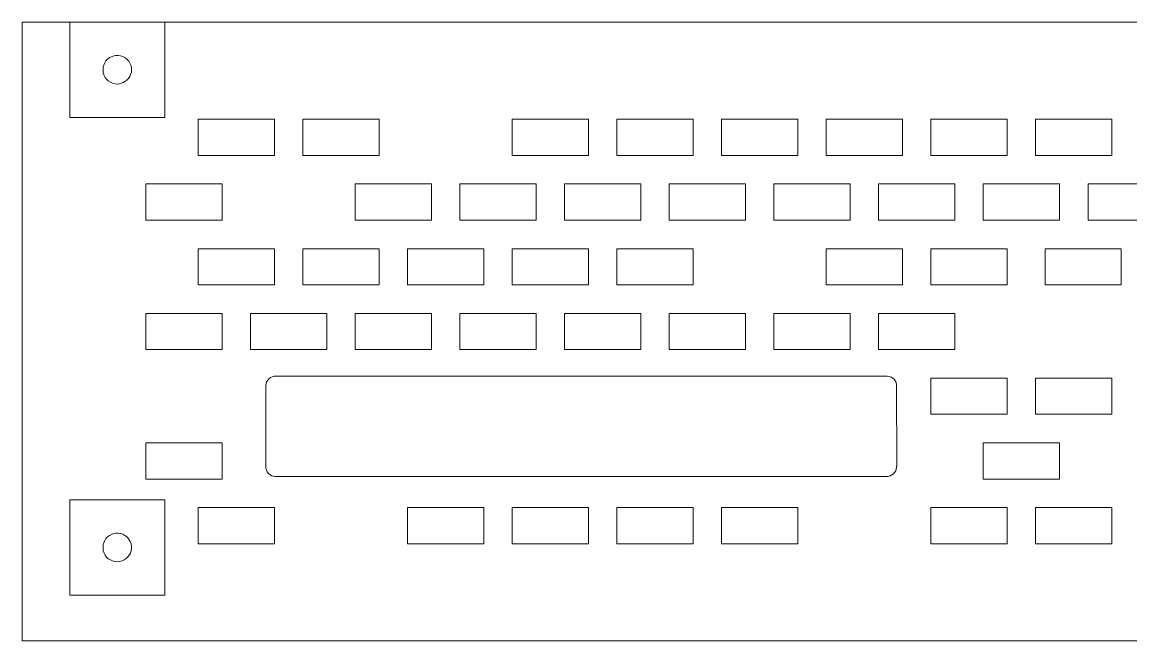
# Model space of a CAD drawing. Header units: millimetres. Extents: x -38 to 1265, y -860 to -429.
# Drawn here: x 49 to 165.5, y -494.5 to -429.5 of the extents above; entities that cross this region are included whole.
import ezdxf

# ---------------------------------------------------------------- set-up
doc = ezdxf.new("R2010")
doc.units = ezdxf.units.MM
doc.header["$MEASUREMENT"] = 0
doc.layers.add('layer 1', color=7, linetype='Continuous')

msp = doc.modelspace()

# ---------------------------------------------------------------- linework, layer by layer
at = {"layer": 'layer 1', "color": 250, "lineweight": 9}
for points, knots in [([(413.0125, -494.4875), (413.0125, -494.4875), (49.0125, -494.4875), (49.0125, -494.4875), (49.0125, -494.4875), (49.0125, -429.4875), (49.0125, -429.4875), (49.0125, -429.4875), (413.0125, -429.4875), (413.0125, -429.4875), (413.0125, -429.4875), (413.0125, -494.4875), (413.0125, -494.4875)], [0, 0, 0, 0, 0.25, 0.25, 0.25, 0.5, 0.5, 0.5, 0.75, 0.75, 0.75, 1, 1, 1, 1]), ([(59.9875, -433.3375), (59.9875, -433.3375), (59.8124, -433.2125), (59.8124, -433.2125), (59.8124, -433.2125), (59.5875, -433.0875), (59.5875, -433.0875), (59.5875, -433.0875), (59.3624, -433.0125), (59.3624, -433.0125), (59.3624, -433.0125), (59.1124, -432.9875), (59.1124, -432.9875), (59.1124, -432.9875), (58.8624, -432.9875), (58.8624, -432.9875), (58.8624, -432.9875), (58.6375, -433.0125), (58.6375, -433.0125), (58.6375, -433.0125), (58.3875, -433.1125), (58.3875, -433.1125), (58.3875, -433.1125), (58.1875, -433.2125), (58.1875, -433.2125), (58.1875, -433.2125), (57.9875, -433.3625), (57.9875, -433.3625), (57.9875, -433.3625), (57.8125, -433.5375), (57.8125, -433.5375), (57.8125, -433.5375), (57.6875, -433.7625), (57.6875, -433.7625), (57.6875, -433.7625), (57.5875, -433.9875), (57.5875, -433.9875), (57.5875, -433.9875), (57.5375, -434.1625), (57.5375, -434.1625), (57.5375, -434.1625), (57.5125, -434.3625), (57.5125, -434.3625), (57.5125, -434.3625), (57.5125, -434.6125), (57.5125, -434.6125), (57.5125, -434.6125), (57.5375, -434.8375), (57.5375, -434.8375), (57.5375, -434.8375), (57.6375, -435.0875), (57.6375, -435.0875), (57.6375, -435.0875), (57.7375, -435.2875), (57.7375, -435.2875), (57.7375, -435.2875), (57.8875, -435.4875), (57.8875, -435.4875), (57.8875, -435.4875), (58.0625, -435.6625), (58.0625, -435.6625), (58.0625, -435.6625), (58.2875, -435.7875), (58.2875, -435.7875), (58.2875, -435.7875), (58.4875, -435.8875), (58.4875, -435.8875), (58.4875, -435.8875), (58.7375, -435.9625), (58.7375, -435.9625), (58.7375, -435.9625), (58.9875, -435.9875), (58.9875, -435.9875), (58.9875, -435.9875), (59.2124, -435.9625), (59.2124, -435.9625), (59.2124, -435.9625), (59.4124, -435.9125), (59.4124, -435.9125), (59.4124, -435.9125), (59.6124, -435.8375), (59.6124, -435.8375), (59.6124, -435.8375), (59.8124, -435.7375), (59.8124, -435.7375), (59.8124, -435.7375), (60.0124, -435.5875), (60.0124, -435.5875), (60.0124, -435.5875), (60.1875, -435.4125), (60.1875, -435.4125), (60.1875, -435.4125), (60.3125, -435.1875), (60.3125, -435.1875), (60.3125, -435.1875), (60.4125, -434.9875), (60.4125, -434.9875), (60.4125, -434.9875), (60.4875, -434.7375), (60.4875, -434.7375), (60.4875, -434.7375), (60.4875, -434.4875), (60.4875, -434.4875), (60.4875, -434.4875), (60.4875, -434.2625), (60.4875, -434.2625), (60.4875, -434.2625), (60.4375, -434.0125), (60.4375, -434.0125), (60.4375, -434.0125), (60.3375, -433.7875), (60.3375, -433.7875), (60.3375, -433.7875), (60.2124, -433.5875), (60.2124, -433.5875), (60.2124, -433.5875), (60.1124, -433.4625), (60.1124, -433.4625), (60.1124, -433.4625), (60.0124, -433.3625), (60.0124, -433.3625), (60.0124, -433.3625), (59.9875, -433.3375), (59.9875, -433.3375)], [0, 0, 0, 0, 0.02439024, 0.02439024, 0.02439024, 0.04878049, 0.04878049, 0.04878049, 0.07317073, 0.07317073, 0.07317073, 0.09756098, 0.09756098, 0.09756098, 0.12195122, 0.12195122, 0.12195122, 0.14634146, 0.14634146, 0.14634146, 0.17073171, 0.17073171, 0.17073171, 0.19512195, 0.19512195, 0.19512195, 0.2195122, 0.2195122, 0.2195122, 0.24390244, 0.24390244, 0.24390244, 0.26829268, 0.26829268, 0.26829268, 0.29268293, 0.29268293, 0.29268293, 0.31707317, 0.31707317, 0.31707317, 0.34146341, 0.34146341, 0.34146341, 0.36585366, 0.36585366, 0.36585366, 0.3902439, 0.3902439, 0.3902439, 0.41463415, 0.41463415, 0.41463415, 0.43902439, 0.43902439, 0.43902439, 0.46341463, 0.46341463, 0.46341463, 0.48780488, 0.48780488, 0.48780488, 0.51219512, 0.51219512, 0.51219512, 0.53658537, 0.53658537, 0.53658537, 0.56097561, 0.56097561, 0.56097561, 0.58536585, 0.58536585, 0.58536585, 0.6097561, 0.6097561, 0.6097561, 0.63414634, 0.63414634, 0.63414634, 0.65853659, 0.65853659, 0.65853659, 0.68292683, 0.68292683, 0.68292683, 0.70731707, 0.70731707, 0.70731707, 0.73170732, 0.73170732, 0.73170732, 0.75609756, 0.75609756, 0.75609756, 0.7804878, 0.7804878, 0.7804878, 0.80487805, 0.80487805, 0.80487805, 0.82926829, 0.82926829, 0.82926829, 0.85365854, 0.85365854, 0.85365854, 0.87804878, 0.87804878, 0.87804878, 0.90243902, 0.90243902, 0.90243902, 0.92682927, 0.92682927, 0.92682927, 0.95121951, 0.95121951, 0.95121951, 0.97560976, 0.97560976, 0.97560976, 1, 1, 1, 1]), ([(67.5125, -439.6875), (67.5125, -439.6875), (67.5125, -439.6875), (67.5125, -439.6875), (67.5125, -439.6875), (75.5125, -439.6875), (75.5125, -439.6875), (75.5125, -439.6875), (75.5125, -443.4625), (75.5125, -443.4625), (75.5125, -443.4625), (75.4874, -443.4875), (75.4874, -443.4875), (75.4874, -443.4875), (67.5125, -443.4875), (67.5125, -443.4875), (67.5125, -443.4875), (67.5125, -443.4625), (67.5125, -443.4625), (67.5125, -443.4625), (67.5125, -439.6875), (67.5125, -439.6875)], [0, 0, 0, 0, 0.14285714, 0.14285714, 0.14285714, 0.28571429, 0.28571429, 0.28571429, 0.42857143, 0.42857143, 0.42857143, 0.57142857, 0.57142857, 0.57142857, 0.71428571, 0.71428571, 0.71428571, 0.85714286, 0.85714286, 0.85714286, 1, 1, 1, 1]), ([(78.5124, -439.6875), (78.5124, -439.6875), (86.5125, -439.6875), (86.5125, -439.6875), (86.5125, -439.6875), (86.5125, -443.4625), (86.5125, -443.4625), (86.5125, -443.4625), (86.4875, -443.4875), (86.4875, -443.4875), (86.4875, -443.4875), (78.5124, -443.4875), (78.5124, -443.4875), (78.5124, -443.4875), (78.5124, -443.4625), (78.5124, -443.4625), (78.5124, -443.4625), (78.5124, -439.6875), (78.5124, -439.6875), (78.5124, -439.6875), (78.5124, -439.6875), (78.5124, -439.6875)], [0, 0, 0, 0, 0.14285714, 0.14285714, 0.14285714, 0.28571429, 0.28571429, 0.28571429, 0.42857143, 0.42857143, 0.42857143, 0.57142857, 0.57142857, 0.57142857, 0.71428571, 0.71428571, 0.71428571, 0.85714286, 0.85714286, 0.85714286, 1, 1, 1, 1]), ([(100.5125, -439.6875), (100.5125, -439.6875), (100.5125, -439.6875), (100.5125, -439.6875), (100.5125, -439.6875), (108.5124, -439.6875), (108.5124, -439.6875), (108.5124, -439.6875), (108.5124, -443.4625), (108.5124, -443.4625), (108.5124, -443.4625), (108.4875, -443.4875), (108.4875, -443.4875), (108.4875, -443.4875), (100.5125, -443.4875), (100.5125, -443.4875), (100.5125, -443.4875), (100.5125, -443.4625), (100.5125, -443.4625), (100.5125, -443.4625), (100.5125, -439.6875), (100.5125, -439.6875)], [0, 0, 0, 0, 0.14285714, 0.14285714, 0.14285714, 0.28571429, 0.28571429, 0.28571429, 0.42857143, 0.42857143, 0.42857143, 0.57142857, 0.57142857, 0.57142857, 0.71428571, 0.71428571, 0.71428571, 0.85714286, 0.85714286, 0.85714286, 1, 1, 1, 1]), ([(111.5125, -443.4875), (111.5125, -443.4875), (111.5125, -443.4625), (111.5125, -443.4625), (111.5125, -443.4625), (111.5125, -439.6875), (111.5125, -439.6875), (111.5125, -439.6875), (111.5125, -439.6875), (111.5125, -439.6875), (111.5125, -439.6875), (119.5124, -439.6875), (119.5124, -439.6875), (119.5124, -439.6875), (119.5124, -443.4625), (119.5124, -443.4625), (119.5124, -443.4625), (119.4875, -443.4875), (119.4875, -443.4875), (119.4875, -443.4875), (111.5125, -443.4875), (111.5125, -443.4875)], [0, 0, 0, 0, 0.14285714, 0.14285714, 0.14285714, 0.28571429, 0.28571429, 0.28571429, 0.42857143, 0.42857143, 0.42857143, 0.57142857, 0.57142857, 0.57142857, 0.71428571, 0.71428571, 0.71428571, 0.85714286, 0.85714286, 0.85714286, 1, 1, 1, 1]), ([(122.5125, -443.4875), (122.5125, -443.4875), (122.5125, -443.4625), (122.5125, -443.4625), (122.5125, -443.4625), (122.5125, -439.6875), (122.5125, -439.6875), (122.5125, -439.6875), (122.5125, -439.6875), (122.5125, -439.6875), (122.5125, -439.6875), (130.5125, -439.6875), (130.5125, -439.6875), (130.5125, -439.6875), (130.5125, -443.4625), (130.5125, -443.4625), (130.5125, -443.4625), (130.4875, -443.4875), (130.4875, -443.4875), (130.4875, -443.4875), (122.5125, -443.4875), (122.5125, -443.4875)], [0, 0, 0, 0, 0.14285714, 0.14285714, 0.14285714, 0.28571429, 0.28571429, 0.28571429, 0.42857143, 0.42857143, 0.42857143, 0.57142857, 0.57142857, 0.57142857, 0.71428571, 0.71428571, 0.71428571, 0.85714286, 0.85714286, 0.85714286, 1, 1, 1, 1]), ([(133.5124, -443.4875), (133.5124, -443.4875), (133.5124, -443.4625), (133.5124, -443.4625), (133.5124, -443.4625), (133.5124, -439.6875), (133.5124, -439.6875), (133.5124, -439.6875), (133.5124, -439.6875), (133.5124, -439.6875), (133.5124, -439.6875), (141.5125, -439.6875), (141.5125, -439.6875), (141.5125, -439.6875), (141.5125, -443.4625), (141.5125, -443.4625), (141.5125, -443.4625), (141.4875, -443.4875), (141.4875, -443.4875), (141.4875, -443.4875), (133.5124, -443.4875), (133.5124, -443.4875)], [0, 0, 0, 0, 0.14285714, 0.14285714, 0.14285714, 0.28571429, 0.28571429, 0.28571429, 0.42857143, 0.42857143, 0.42857143, 0.57142857, 0.57142857, 0.57142857, 0.71428571, 0.71428571, 0.71428571, 0.85714286, 0.85714286, 0.85714286, 1, 1, 1, 1]), ([(144.5125, -443.4875), (144.5125, -443.4875), (144.5125, -443.4625), (144.5125, -443.4625), (144.5125, -443.4625), (144.5125, -439.6875), (144.5125, -439.6875), (144.5125, -439.6875), (144.5125, -439.6875), (144.5125, -439.6875), (144.5125, -439.6875), (152.5125, -439.6875), (152.5125, -439.6875), (152.5125, -439.6875), (152.5125, -443.4625), (152.5125, -443.4625), (152.5125, -443.4625), (152.4875, -443.4875), (152.4875, -443.4875), (152.4875, -443.4875), (144.5125, -443.4875), (144.5125, -443.4875)], [0, 0, 0, 0, 0.14285714, 0.14285714, 0.14285714, 0.28571429, 0.28571429, 0.28571429, 0.42857143, 0.42857143, 0.42857143, 0.57142857, 0.57142857, 0.57142857, 0.71428571, 0.71428571, 0.71428571, 0.85714286, 0.85714286, 0.85714286, 1, 1, 1, 1]), ([(155.5125, -443.4875), (155.5125, -443.4875), (155.5125, -443.4625), (155.5125, -443.4625), (155.5125, -443.4625), (155.5125, -439.6875), (155.5125, -439.6875), (155.5125, -439.6875), (155.5125, -439.6875), (155.5125, -439.6875), (155.5125, -439.6875), (163.5125, -439.6875), (163.5125, -439.6875), (163.5125, -439.6875), (163.5125, -443.4625), (163.5125, -443.4625), (163.5125, -443.4625), (163.4875, -443.4875), (163.4875, -443.4875), (163.4875, -443.4875), (155.5125, -443.4875), (155.5125, -443.4875)], [0, 0, 0, 0, 0.14285714, 0.14285714, 0.14285714, 0.28571429, 0.28571429, 0.28571429, 0.42857143, 0.42857143, 0.42857143, 0.57142857, 0.57142857, 0.57142857, 0.71428571, 0.71428571, 0.71428571, 0.85714286, 0.85714286, 0.85714286, 1, 1, 1, 1]), ([(62.0125, -450.2875), (62.0125, -450.2875), (62.0125, -450.2625), (62.0125, -450.2625), (62.0125, -450.2625), (62.0125, -446.4875), (62.0125, -446.4875), (62.0125, -446.4875), (69.9875, -446.4875), (69.9875, -446.4875), (69.9875, -446.4875), (70.0125, -446.4875), (70.0125, -446.4875), (70.0125, -446.4875), (70.0125, -450.2625), (70.0125, -450.2625), (70.0125, -450.2625), (69.9875, -450.2875), (69.9875, -450.2875), (69.9875, -450.2875), (62.0125, -450.2875), (62.0125, -450.2875)], [0, 0, 0, 0, 0.14285714, 0.14285714, 0.14285714, 0.28571429, 0.28571429, 0.28571429, 0.42857143, 0.42857143, 0.42857143, 0.57142857, 0.57142857, 0.57142857, 0.71428571, 0.71428571, 0.71428571, 0.85714286, 0.85714286, 0.85714286, 1, 1, 1, 1]), ([(91.9875, -446.4875), (91.9875, -446.4875), (92.0124, -446.4875), (92.0124, -446.4875), (92.0124, -446.4875), (92.0124, -450.2625), (92.0124, -450.2625), (92.0124, -450.2625), (91.9875, -450.2875), (91.9875, -450.2875), (91.9875, -450.2875), (84.0124, -450.2875), (84.0124, -450.2875), (84.0124, -450.2875), (84.0124, -450.2625), (84.0124, -450.2625), (84.0124, -450.2625), (84.0124, -446.4875), (84.0124, -446.4875), (84.0124, -446.4875), (91.9875, -446.4875), (91.9875, -446.4875)], [0, 0, 0, 0, 0.14285714, 0.14285714, 0.14285714, 0.28571429, 0.28571429, 0.28571429, 0.42857143, 0.42857143, 0.42857143, 0.57142857, 0.57142857, 0.57142857, 0.71428571, 0.71428571, 0.71428571, 0.85714286, 0.85714286, 0.85714286, 1, 1, 1, 1]), ([(95.0125, -446.4875), (95.0125, -446.4875), (102.9875, -446.4875), (102.9875, -446.4875), (102.9875, -446.4875), (103.0125, -446.4875), (103.0125, -446.4875), (103.0125, -446.4875), (103.0125, -450.2625), (103.0125, -450.2625), (103.0125, -450.2625), (102.9875, -450.2875), (102.9875, -450.2875), (102.9875, -450.2875), (95.0125, -450.2875), (95.0125, -450.2875), (95.0125, -450.2875), (95.0125, -450.2625), (95.0125, -450.2625), (95.0125, -450.2625), (95.0125, -446.4875), (95.0125, -446.4875)], [0, 0, 0, 0, 0.14285714, 0.14285714, 0.14285714, 0.28571429, 0.28571429, 0.28571429, 0.42857143, 0.42857143, 0.42857143, 0.57142857, 0.57142857, 0.57142857, 0.71428571, 0.71428571, 0.71428571, 0.85714286, 0.85714286, 0.85714286, 1, 1, 1, 1]), ([(113.9875, -446.4875), (113.9875, -446.4875), (114.0125, -446.4875), (114.0125, -446.4875), (114.0125, -446.4875), (114.0125, -450.2625), (114.0125, -450.2625), (114.0125, -450.2625), (113.9875, -450.2875), (113.9875, -450.2875), (113.9875, -450.2875), (106.0125, -450.2875), (106.0125, -450.2875), (106.0125, -450.2875), (106.0125, -450.2625), (106.0125, -450.2625), (106.0125, -450.2625), (106.0125, -446.4875), (106.0125, -446.4875), (106.0125, -446.4875), (113.9875, -446.4875), (113.9875, -446.4875)], [0, 0, 0, 0, 0.14285714, 0.14285714, 0.14285714, 0.28571429, 0.28571429, 0.28571429, 0.42857143, 0.42857143, 0.42857143, 0.57142857, 0.57142857, 0.57142857, 0.71428571, 0.71428571, 0.71428571, 0.85714286, 0.85714286, 0.85714286, 1, 1, 1, 1]), ([(124.9874, -446.4875), (124.9874, -446.4875), (125.0125, -446.4875), (125.0125, -446.4875), (125.0125, -446.4875), (125.0125, -450.2625), (125.0125, -450.2625), (125.0125, -450.2625), (124.9874, -450.2875), (124.9874, -450.2875), (124.9874, -450.2875), (117.0125, -450.2875), (117.0125, -450.2875), (117.0125, -450.2875), (117.0125, -450.2625), (117.0125, -450.2625), (117.0125, -450.2625), (117.0125, -446.4875), (117.0125, -446.4875), (117.0125, -446.4875), (124.9874, -446.4875), (124.9874, -446.4875)], [0, 0, 0, 0, 0.14285714, 0.14285714, 0.14285714, 0.28571429, 0.28571429, 0.28571429, 0.42857143, 0.42857143, 0.42857143, 0.57142857, 0.57142857, 0.57142857, 0.71428571, 0.71428571, 0.71428571, 0.85714286, 0.85714286, 0.85714286, 1, 1, 1, 1]), ([(135.9874, -446.4875), (135.9874, -446.4875), (136.0125, -446.4875), (136.0125, -446.4875), (136.0125, -446.4875), (136.0125, -450.2625), (136.0125, -450.2625), (136.0125, -450.2625), (135.9874, -450.2875), (135.9874, -450.2875), (135.9874, -450.2875), (128.0125, -450.2875), (128.0125, -450.2875), (128.0125, -450.2875), (128.0125, -450.2625), (128.0125, -450.2625), (128.0125, -450.2625), (128.0125, -446.4875), (128.0125, -446.4875), (128.0125, -446.4875), (135.9874, -446.4875), (135.9874, -446.4875)], [0, 0, 0, 0, 0.14285714, 0.14285714, 0.14285714, 0.28571429, 0.28571429, 0.28571429, 0.42857143, 0.42857143, 0.42857143, 0.57142857, 0.57142857, 0.57142857, 0.71428571, 0.71428571, 0.71428571, 0.85714286, 0.85714286, 0.85714286, 1, 1, 1, 1]), ([(146.9875, -446.4875), (146.9875, -446.4875), (147.0124, -446.4875), (147.0124, -446.4875), (147.0124, -446.4875), (147.0124, -450.2625), (147.0124, -450.2625), (147.0124, -450.2625), (146.9875, -450.2875), (146.9875, -450.2875), (146.9875, -450.2875), (139.0125, -450.2875), (139.0125, -450.2875), (139.0125, -450.2875), (139.0125, -450.2625), (139.0125, -450.2625), (139.0125, -450.2625), (139.0125, -446.4875), (139.0125, -446.4875), (139.0125, -446.4875), (146.9875, -446.4875), (146.9875, -446.4875)], [0, 0, 0, 0, 0.14285714, 0.14285714, 0.14285714, 0.28571429, 0.28571429, 0.28571429, 0.42857143, 0.42857143, 0.42857143, 0.57142857, 0.57142857, 0.57142857, 0.71428571, 0.71428571, 0.71428571, 0.85714286, 0.85714286, 0.85714286, 1, 1, 1, 1]), ([(157.9875, -446.4875), (157.9875, -446.4875), (158.0124, -446.4875), (158.0124, -446.4875), (158.0124, -446.4875), (158.0124, -450.2625), (158.0124, -450.2625), (158.0124, -450.2625), (157.9875, -450.2875), (157.9875, -450.2875), (157.9875, -450.2875), (150.0125, -450.2875), (150.0125, -450.2875), (150.0125, -450.2875), (150.0125, -450.2625), (150.0125, -450.2625), (150.0125, -450.2625), (150.0125, -446.4875), (150.0125, -446.4875), (150.0125, -446.4875), (157.9875, -446.4875), (157.9875, -446.4875)], [0, 0, 0, 0, 0.14285714, 0.14285714, 0.14285714, 0.28571429, 0.28571429, 0.28571429, 0.42857143, 0.42857143, 0.42857143, 0.57142857, 0.57142857, 0.57142857, 0.71428571, 0.71428571, 0.71428571, 0.85714286, 0.85714286, 0.85714286, 1, 1, 1, 1]), ([(161.0125, -450.2625), (161.0125, -450.2625), (161.0125, -450.2875), (161.0125, -450.2875), (161.0125, -450.2875), (168.9875, -450.2875), (168.9875, -450.2875), (168.9875, -450.2875), (169.0125, -450.2625), (169.0125, -450.2625), (169.0125, -450.2625), (169.0125, -446.4875), (169.0125, -446.4875), (169.0125, -446.4875), (161.0125, -446.4875), (161.0125, -446.4875), (161.0125, -446.4875), (161.0125, -446.4875), (161.0125, -446.4875), (161.0125, -446.4875), (161.0125, -450.2625), (161.0125, -450.2625)], [0, 0, 0, 0, 0.14285714, 0.14285714, 0.14285714, 0.28571429, 0.28571429, 0.28571429, 0.42857143, 0.42857143, 0.42857143, 0.57142857, 0.57142857, 0.57142857, 0.71428571, 0.71428571, 0.71428571, 0.85714286, 0.85714286, 0.85714286, 1, 1, 1, 1]), ([(67.5125, -457.0875), (67.5125, -457.0875), (67.5125, -457.0625), (67.5125, -457.0625), (67.5125, -457.0625), (67.5125, -453.2875), (67.5125, -453.2875), (67.5125, -453.2875), (67.5125, -453.2875), (67.5125, -453.2875), (67.5125, -453.2875), (75.5125, -453.2875), (75.5125, -453.2875), (75.5125, -453.2875), (75.5125, -457.0625), (75.5125, -457.0625), (75.5125, -457.0625), (75.4874, -457.0875), (75.4874, -457.0875), (75.4874, -457.0875), (67.5125, -457.0875), (67.5125, -457.0875)], [0, 0, 0, 0, 0.14285714, 0.14285714, 0.14285714, 0.28571429, 0.28571429, 0.28571429, 0.42857143, 0.42857143, 0.42857143, 0.57142857, 0.57142857, 0.57142857, 0.71428571, 0.71428571, 0.71428571, 0.85714286, 0.85714286, 0.85714286, 1, 1, 1, 1]), ([(86.4875, -457.0875), (86.4875, -457.0875), (78.5124, -457.0875), (78.5124, -457.0875), (78.5124, -457.0875), (78.5124, -457.0625), (78.5124, -457.0625), (78.5124, -457.0625), (78.5124, -453.2875), (78.5124, -453.2875), (78.5124, -453.2875), (78.5124, -453.2875), (78.5124, -453.2875), (78.5124, -453.2875), (86.5125, -453.2875), (86.5125, -453.2875), (86.5125, -453.2875), (86.5125, -457.0625), (86.5125, -457.0625), (86.5125, -457.0625), (86.4875, -457.0875), (86.4875, -457.0875)], [0, 0, 0, 0, 0.14285714, 0.14285714, 0.14285714, 0.28571429, 0.28571429, 0.28571429, 0.42857143, 0.42857143, 0.42857143, 0.57142857, 0.57142857, 0.57142857, 0.71428571, 0.71428571, 0.71428571, 0.85714286, 0.85714286, 0.85714286, 1, 1, 1, 1]), ([(89.5125, -457.0875), (89.5125, -457.0875), (89.5125, -457.0625), (89.5125, -457.0625), (89.5125, -457.0625), (89.5125, -453.2875), (89.5125, -453.2875), (89.5125, -453.2875), (89.5125, -453.2875), (89.5125, -453.2875), (89.5125, -453.2875), (97.5124, -453.2875), (97.5124, -453.2875), (97.5124, -453.2875), (97.5124, -457.0625), (97.5124, -457.0625), (97.5124, -457.0625), (97.4875, -457.0875), (97.4875, -457.0875), (97.4875, -457.0875), (89.5125, -457.0875), (89.5125, -457.0875)], [0, 0, 0, 0, 0.14285714, 0.14285714, 0.14285714, 0.28571429, 0.28571429, 0.28571429, 0.42857143, 0.42857143, 0.42857143, 0.57142857, 0.57142857, 0.57142857, 0.71428571, 0.71428571, 0.71428571, 0.85714286, 0.85714286, 0.85714286, 1, 1, 1, 1]), ([(108.4875, -457.0875), (108.4875, -457.0875), (100.5125, -457.0875), (100.5125, -457.0875), (100.5125, -457.0875), (100.5125, -457.0625), (100.5125, -457.0625), (100.5125, -457.0625), (100.5125, -453.2875), (100.5125, -453.2875), (100.5125, -453.2875), (100.5125, -453.2875), (100.5125, -453.2875), (100.5125, -453.2875), (108.5124, -453.2875), (108.5124, -453.2875), (108.5124, -453.2875), (108.5124, -457.0625), (108.5124, -457.0625), (108.5124, -457.0625), (108.4875, -457.0875), (108.4875, -457.0875)], [0, 0, 0, 0, 0.14285714, 0.14285714, 0.14285714, 0.28571429, 0.28571429, 0.28571429, 0.42857143, 0.42857143, 0.42857143, 0.57142857, 0.57142857, 0.57142857, 0.71428571, 0.71428571, 0.71428571, 0.85714286, 0.85714286, 0.85714286, 1, 1, 1, 1]), ([(119.4875, -457.0875), (119.4875, -457.0875), (111.5125, -457.0875), (111.5125, -457.0875), (111.5125, -457.0875), (111.5125, -457.0625), (111.5125, -457.0625), (111.5125, -457.0625), (111.5125, -453.2875), (111.5125, -453.2875), (111.5125, -453.2875), (111.5125, -453.2875), (111.5125, -453.2875), (111.5125, -453.2875), (119.5124, -453.2875), (119.5124, -453.2875), (119.5124, -453.2875), (119.5124, -457.0625), (119.5124, -457.0625), (119.5124, -457.0625), (119.4875, -457.0875), (119.4875, -457.0875)], [0, 0, 0, 0, 0.14285714, 0.14285714, 0.14285714, 0.28571429, 0.28571429, 0.28571429, 0.42857143, 0.42857143, 0.42857143, 0.57142857, 0.57142857, 0.57142857, 0.71428571, 0.71428571, 0.71428571, 0.85714286, 0.85714286, 0.85714286, 1, 1, 1, 1]), ([(133.5124, -457.0875), (133.5124, -457.0875), (133.5124, -457.0625), (133.5124, -457.0625), (133.5124, -457.0625), (133.5124, -453.2875), (133.5124, -453.2875), (133.5124, -453.2875), (133.5124, -453.2875), (133.5124, -453.2875), (133.5124, -453.2875), (141.5125, -453.2875), (141.5125, -453.2875), (141.5125, -453.2875), (141.5125, -457.0625), (141.5125, -457.0625), (141.5125, -457.0625), (141.4875, -457.0875), (141.4875, -457.0875), (141.4875, -457.0875), (133.5124, -457.0875), (133.5124, -457.0875)], [0, 0, 0, 0, 0.14285714, 0.14285714, 0.14285714, 0.28571429, 0.28571429, 0.28571429, 0.42857143, 0.42857143, 0.42857143, 0.57142857, 0.57142857, 0.57142857, 0.71428571, 0.71428571, 0.71428571, 0.85714286, 0.85714286, 0.85714286, 1, 1, 1, 1]), ([(144.5125, -453.2875), (144.5125, -453.2875), (144.5125, -453.2875), (144.5125, -453.2875), (144.5125, -453.2875), (152.5125, -453.2875), (152.5125, -453.2875), (152.5125, -453.2875), (152.5125, -457.0625), (152.5125, -457.0625), (152.5125, -457.0625), (152.4875, -457.0875), (152.4875, -457.0875), (152.4875, -457.0875), (144.5125, -457.0875), (144.5125, -457.0875), (144.5125, -457.0875), (144.5125, -457.0625), (144.5125, -457.0625), (144.5125, -457.0625), (144.5125, -453.2875), (144.5125, -453.2875)], [0, 0, 0, 0, 0.14285714, 0.14285714, 0.14285714, 0.28571429, 0.28571429, 0.28571429, 0.42857143, 0.42857143, 0.42857143, 0.57142857, 0.57142857, 0.57142857, 0.71428571, 0.71428571, 0.71428571, 0.85714286, 0.85714286, 0.85714286, 1, 1, 1, 1]), ([(164.5125, -453.2875), (164.5125, -453.2875), (164.5125, -457.0625), (164.5125, -457.0625), (164.5125, -457.0625), (164.4875, -457.0875), (164.4875, -457.0875), (164.4875, -457.0875), (156.5125, -457.0875), (156.5125, -457.0875), (156.5125, -457.0875), (156.5125, -457.0625), (156.5125, -457.0625), (156.5125, -457.0625), (156.5125, -453.2875), (156.5125, -453.2875), (156.5125, -453.2875), (156.5125, -453.2875), (156.5125, -453.2875), (156.5125, -453.2875), (164.5125, -453.2875), (164.5125, -453.2875)], [0, 0, 0, 0, 0.14285714, 0.14285714, 0.14285714, 0.28571429, 0.28571429, 0.28571429, 0.42857143, 0.42857143, 0.42857143, 0.57142857, 0.57142857, 0.57142857, 0.71428571, 0.71428571, 0.71428571, 0.85714286, 0.85714286, 0.85714286, 1, 1, 1, 1]), ([(69.9875, -463.8875), (69.9875, -463.8875), (62.0125, -463.8875), (62.0125, -463.8875), (62.0125, -463.8875), (62.0125, -463.8625), (62.0125, -463.8625), (62.0125, -463.8625), (62.0125, -460.0875), (62.0125, -460.0875), (62.0125, -460.0875), (69.9875, -460.0875), (69.9875, -460.0875), (69.9875, -460.0875), (70.0125, -460.0875), (70.0125, -460.0875), (70.0125, -460.0875), (70.0125, -463.8625), (70.0125, -463.8625), (70.0125, -463.8625), (69.9875, -463.8875), (69.9875, -463.8875)], [0, 0, 0, 0, 0.14285714, 0.14285714, 0.14285714, 0.28571429, 0.28571429, 0.28571429, 0.42857143, 0.42857143, 0.42857143, 0.57142857, 0.57142857, 0.57142857, 0.71428571, 0.71428571, 0.71428571, 0.85714286, 0.85714286, 0.85714286, 1, 1, 1, 1]), ([(73.0125, -463.8875), (73.0125, -463.8875), (73.0125, -463.8625), (73.0125, -463.8625), (73.0125, -463.8625), (73.0125, -460.0875), (73.0125, -460.0875), (73.0125, -460.0875), (80.9874, -460.0875), (80.9874, -460.0875), (80.9874, -460.0875), (81.0125, -460.0875), (81.0125, -460.0875), (81.0125, -460.0875), (81.0125, -463.8625), (81.0125, -463.8625), (81.0125, -463.8625), (80.9874, -463.8875), (80.9874, -463.8875), (80.9874, -463.8875), (73.0125, -463.8875), (73.0125, -463.8875)], [0, 0, 0, 0, 0.14285714, 0.14285714, 0.14285714, 0.28571429, 0.28571429, 0.28571429, 0.42857143, 0.42857143, 0.42857143, 0.57142857, 0.57142857, 0.57142857, 0.71428571, 0.71428571, 0.71428571, 0.85714286, 0.85714286, 0.85714286, 1, 1, 1, 1]), ([(91.9875, -460.0875), (91.9875, -460.0875), (92.0124, -460.0875), (92.0124, -460.0875), (92.0124, -460.0875), (92.0124, -463.8625), (92.0124, -463.8625), (92.0124, -463.8625), (91.9875, -463.8875), (91.9875, -463.8875), (91.9875, -463.8875), (84.0124, -463.8875), (84.0124, -463.8875), (84.0124, -463.8875), (84.0124, -463.8625), (84.0124, -463.8625), (84.0124, -463.8625), (84.0124, -460.0875), (84.0124, -460.0875), (84.0124, -460.0875), (91.9875, -460.0875), (91.9875, -460.0875)], [0, 0, 0, 0, 0.14285714, 0.14285714, 0.14285714, 0.28571429, 0.28571429, 0.28571429, 0.42857143, 0.42857143, 0.42857143, 0.57142857, 0.57142857, 0.57142857, 0.71428571, 0.71428571, 0.71428571, 0.85714286, 0.85714286, 0.85714286, 1, 1, 1, 1]), ([(103.0125, -463.8625), (103.0125, -463.8625), (102.9875, -463.8875), (102.9875, -463.8875), (102.9875, -463.8875), (95.0125, -463.8875), (95.0125, -463.8875), (95.0125, -463.8875), (95.0125, -463.8625), (95.0125, -463.8625), (95.0125, -463.8625), (95.0125, -460.0875), (95.0125, -460.0875), (95.0125, -460.0875), (102.9875, -460.0875), (102.9875, -460.0875), (102.9875, -460.0875), (103.0125, -460.0875), (103.0125, -460.0875), (103.0125, -460.0875), (103.0125, -463.8625), (103.0125, -463.8625)], [0, 0, 0, 0, 0.14285714, 0.14285714, 0.14285714, 0.28571429, 0.28571429, 0.28571429, 0.42857143, 0.42857143, 0.42857143, 0.57142857, 0.57142857, 0.57142857, 0.71428571, 0.71428571, 0.71428571, 0.85714286, 0.85714286, 0.85714286, 1, 1, 1, 1]), ([(114.0125, -463.8625), (114.0125, -463.8625), (113.9875, -463.8875), (113.9875, -463.8875), (113.9875, -463.8875), (106.0125, -463.8875), (106.0125, -463.8875), (106.0125, -463.8875), (106.0125, -463.8625), (106.0125, -463.8625), (106.0125, -463.8625), (106.0125, -460.0875), (106.0125, -460.0875), (106.0125, -460.0875), (113.9875, -460.0875), (113.9875, -460.0875), (113.9875, -460.0875), (114.0125, -460.0875), (114.0125, -460.0875), (114.0125, -460.0875), (114.0125, -463.8625), (114.0125, -463.8625)], [0, 0, 0, 0, 0.14285714, 0.14285714, 0.14285714, 0.28571429, 0.28571429, 0.28571429, 0.42857143, 0.42857143, 0.42857143, 0.57142857, 0.57142857, 0.57142857, 0.71428571, 0.71428571, 0.71428571, 0.85714286, 0.85714286, 0.85714286, 1, 1, 1, 1]), ([(125.0125, -463.8625), (125.0125, -463.8625), (124.9874, -463.8875), (124.9874, -463.8875), (124.9874, -463.8875), (117.0125, -463.8875), (117.0125, -463.8875), (117.0125, -463.8875), (117.0125, -463.8625), (117.0125, -463.8625), (117.0125, -463.8625), (117.0125, -460.0875), (117.0125, -460.0875), (117.0125, -460.0875), (124.9874, -460.0875), (124.9874, -460.0875), (124.9874, -460.0875), (125.0125, -460.0875), (125.0125, -460.0875), (125.0125, -460.0875), (125.0125, -463.8625), (125.0125, -463.8625)], [0, 0, 0, 0, 0.14285714, 0.14285714, 0.14285714, 0.28571429, 0.28571429, 0.28571429, 0.42857143, 0.42857143, 0.42857143, 0.57142857, 0.57142857, 0.57142857, 0.71428571, 0.71428571, 0.71428571, 0.85714286, 0.85714286, 0.85714286, 1, 1, 1, 1]), ([(135.9874, -463.8875), (135.9874, -463.8875), (128.0125, -463.8875), (128.0125, -463.8875), (128.0125, -463.8875), (128.0125, -463.8625), (128.0125, -463.8625), (128.0125, -463.8625), (128.0125, -460.0875), (128.0125, -460.0875), (128.0125, -460.0875), (135.9874, -460.0875), (135.9874, -460.0875), (135.9874, -460.0875), (136.0125, -460.0875), (136.0125, -460.0875), (136.0125, -460.0875), (136.0125, -463.8625), (136.0125, -463.8625), (136.0125, -463.8625), (135.9874, -463.8875), (135.9874, -463.8875)], [0, 0, 0, 0, 0.14285714, 0.14285714, 0.14285714, 0.28571429, 0.28571429, 0.28571429, 0.42857143, 0.42857143, 0.42857143, 0.57142857, 0.57142857, 0.57142857, 0.71428571, 0.71428571, 0.71428571, 0.85714286, 0.85714286, 0.85714286, 1, 1, 1, 1]), ([(139.0125, -463.8875), (139.0125, -463.8875), (139.0125, -463.8625), (139.0125, -463.8625), (139.0125, -463.8625), (139.0125, -460.0875), (139.0125, -460.0875), (139.0125, -460.0875), (146.9875, -460.0875), (146.9875, -460.0875), (146.9875, -460.0875), (147.0124, -460.0875), (147.0124, -460.0875), (147.0124, -460.0875), (147.0124, -463.8625), (147.0124, -463.8625), (147.0124, -463.8625), (146.9875, -463.8875), (146.9875, -463.8875), (146.9875, -463.8875), (139.0125, -463.8875), (139.0125, -463.8875)], [0, 0, 0, 0, 0.14285714, 0.14285714, 0.14285714, 0.28571429, 0.28571429, 0.28571429, 0.42857143, 0.42857143, 0.42857143, 0.57142857, 0.57142857, 0.57142857, 0.71428571, 0.71428571, 0.71428571, 0.85714286, 0.85714286, 0.85714286, 1, 1, 1, 1]), ([(74.6125, -476.1875), (74.6125, -476.1875), (74.6125, -476.3625), (74.6125, -476.3625), (74.6125, -476.3625), (74.6874, -476.5625), (74.6874, -476.5625), (74.6874, -476.5625), (74.7625, -476.7375), (74.7625, -476.7375), (74.7625, -476.7375), (74.9125, -476.9125), (74.9125, -476.9125), (74.9125, -476.9125), (75.0625, -477.0375), (75.0625, -477.0375), (75.0625, -477.0375), (75.2374, -477.1375), (75.2374, -477.1375), (75.2374, -477.1375), (75.4374, -477.1875), (75.4374, -477.1875), (75.4374, -477.1875), (75.6125, -477.2125), (75.6125, -477.2125), (75.6125, -477.2125), (140.0125, -477.2125), (140.0125, -477.2125), (140.0125, -477.2125), (140.2125, -477.1625), (140.2125, -477.1625), (140.2125, -477.1625), (140.3875, -477.0625), (140.3875, -477.0625), (140.3875, -477.0625), (140.5624, -476.9375), (140.5624, -476.9375), (140.5624, -476.9375), (140.6875, -476.7875), (140.6875, -476.7875), (140.6875, -476.7875), (140.8125, -476.6125), (140.8125, -476.6125), (140.8125, -476.6125), (140.8624, -476.4375), (140.8624, -476.4375), (140.8624, -476.4375), (140.8875, -476.2125), (140.8875, -476.2125), (140.8875, -476.2125), (140.9125, -476.1875), (140.9125, -476.1875), (140.9125, -476.1875), (140.8875, -467.5625), (140.8875, -467.5625), (140.8875, -467.5625), (140.8375, -467.3625), (140.8375, -467.3625), (140.8375, -467.3625), (140.7375, -467.1875), (140.7375, -467.1875), (140.7375, -467.1875), (140.6375, -467.0125), (140.6375, -467.0125), (140.6375, -467.0125), (140.4875, -466.8875), (140.4875, -466.8875), (140.4875, -466.8875), (140.3125, -466.7875), (140.3125, -466.7875), (140.3125, -466.7875), (140.1125, -466.7125), (140.1125, -466.7125), (140.1125, -466.7125), (139.9125, -466.6875), (139.9125, -466.6875), (139.9125, -466.6875), (139.8624, -466.6875), (139.8624, -466.6875), (139.8624, -466.6875), (75.4874, -466.6875), (75.4874, -466.6875), (75.4874, -466.6875), (75.2874, -466.7375), (75.2874, -466.7375), (75.2874, -466.7375), (75.1125, -466.8375), (75.1125, -466.8375), (75.1125, -466.8375), (74.9374, -466.9625), (74.9374, -466.9625), (74.9374, -466.9625), (74.8125, -467.1125), (74.8125, -467.1125), (74.8125, -467.1125), (74.6874, -467.2875), (74.6874, -467.2875), (74.6874, -467.2875), (74.6374, -467.4625), (74.6374, -467.4625), (74.6374, -467.4625), (74.6125, -467.6875), (74.6125, -467.6875), (74.6125, -467.6875), (74.6125, -467.7375), (74.6125, -467.7375), (74.6125, -467.7375), (74.6125, -476.1875), (74.6125, -476.1875)], [0, 0, 0, 0, 0.02777778, 0.02777778, 0.02777778, 0.05555556, 0.05555556, 0.05555556, 0.08333333, 0.08333333, 0.08333333, 0.11111111, 0.11111111, 0.11111111, 0.13888889, 0.13888889, 0.13888889, 0.16666667, 0.16666667, 0.16666667, 0.19444444, 0.19444444, 0.19444444, 0.22222222, 0.22222222, 0.22222222, 0.25, 0.25, 0.25, 0.27777778, 0.27777778, 0.27777778, 0.30555556, 0.30555556, 0.30555556, 0.33333333, 0.33333333, 0.33333333, 0.36111111, 0.36111111, 0.36111111, 0.38888889, 0.38888889, 0.38888889, 0.41666667, 0.41666667, 0.41666667, 0.44444444, 0.44444444, 0.44444444, 0.47222222, 0.47222222, 0.47222222, 0.5, 0.5, 0.5, 0.52777778, 0.52777778, 0.52777778, 0.55555556, 0.55555556, 0.55555556, 0.58333333, 0.58333333, 0.58333333, 0.61111111, 0.61111111, 0.61111111, 0.63888889, 0.63888889, 0.63888889, 0.66666667, 0.66666667, 0.66666667, 0.69444444, 0.69444444, 0.69444444, 0.72222222, 0.72222222, 0.72222222, 0.75, 0.75, 0.75, 0.77777778, 0.77777778, 0.77777778, 0.80555556, 0.80555556, 0.80555556, 0.83333333, 0.83333333, 0.83333333, 0.86111111, 0.86111111, 0.86111111, 0.88888889, 0.88888889, 0.88888889, 0.91666667, 0.91666667, 0.91666667, 0.94444444, 0.94444444, 0.94444444, 0.97222222, 0.97222222, 0.97222222, 1, 1, 1, 1]), ([(144.5125, -470.6625), (144.5125, -470.6625), (144.5125, -466.8875), (144.5125, -466.8875), (144.5125, -466.8875), (144.5125, -466.8875), (144.5125, -466.8875), (144.5125, -466.8875), (152.5125, -466.8875), (152.5125, -466.8875), (152.5125, -466.8875), (152.5125, -470.6625), (152.5125, -470.6625), (152.5125, -470.6625), (152.4875, -470.6875), (152.4875, -470.6875), (152.4875, -470.6875), (144.5125, -470.6875), (144.5125, -470.6875), (144.5125, -470.6875), (144.5125, -470.6625), (144.5125, -470.6625)], [0, 0, 0, 0, 0.14285714, 0.14285714, 0.14285714, 0.28571429, 0.28571429, 0.28571429, 0.42857143, 0.42857143, 0.42857143, 0.57142857, 0.57142857, 0.57142857, 0.71428571, 0.71428571, 0.71428571, 0.85714286, 0.85714286, 0.85714286, 1, 1, 1, 1]), ([(155.5125, -466.8875), (155.5125, -466.8875), (155.5125, -466.8875), (155.5125, -466.8875), (155.5125, -466.8875), (163.5125, -466.8875), (163.5125, -466.8875), (163.5125, -466.8875), (163.5125, -470.6625), (163.5125, -470.6625), (163.5125, -470.6625), (163.4875, -470.6875), (163.4875, -470.6875), (163.4875, -470.6875), (155.5125, -470.6875), (155.5125, -470.6875), (155.5125, -470.6875), (155.5125, -470.6625), (155.5125, -470.6625), (155.5125, -470.6625), (155.5125, -466.8875), (155.5125, -466.8875)], [0, 0, 0, 0, 0.14285714, 0.14285714, 0.14285714, 0.28571429, 0.28571429, 0.28571429, 0.42857143, 0.42857143, 0.42857143, 0.57142857, 0.57142857, 0.57142857, 0.71428571, 0.71428571, 0.71428571, 0.85714286, 0.85714286, 0.85714286, 1, 1, 1, 1]), ([(62.0125, -477.4875), (62.0125, -477.4875), (62.0125, -477.4625), (62.0125, -477.4625), (62.0125, -477.4625), (62.0125, -473.6875), (62.0125, -473.6875), (62.0125, -473.6875), (69.9875, -473.6875), (69.9875, -473.6875), (69.9875, -473.6875), (70.0125, -473.6875), (70.0125, -473.6875), (70.0125, -473.6875), (70.0125, -477.4625), (70.0125, -477.4625), (70.0125, -477.4625), (69.9875, -477.4875), (69.9875, -477.4875), (69.9875, -477.4875), (62.0125, -477.4875), (62.0125, -477.4875)], [0, 0, 0, 0, 0.14285714, 0.14285714, 0.14285714, 0.28571429, 0.28571429, 0.28571429, 0.42857143, 0.42857143, 0.42857143, 0.57142857, 0.57142857, 0.57142857, 0.71428571, 0.71428571, 0.71428571, 0.85714286, 0.85714286, 0.85714286, 1, 1, 1, 1]), ([(157.9875, -477.4875), (157.9875, -477.4875), (150.0125, -477.4875), (150.0125, -477.4875), (150.0125, -477.4875), (150.0125, -477.4625), (150.0125, -477.4625), (150.0125, -477.4625), (150.0125, -473.6875), (150.0125, -473.6875), (150.0125, -473.6875), (157.9875, -473.6875), (157.9875, -473.6875), (157.9875, -473.6875), (158.0124, -473.6875), (158.0124, -473.6875), (158.0124, -473.6875), (158.0124, -477.4625), (158.0124, -477.4625), (158.0124, -477.4625), (157.9875, -477.4875), (157.9875, -477.4875)], [0, 0, 0, 0, 0.14285714, 0.14285714, 0.14285714, 0.28571429, 0.28571429, 0.28571429, 0.42857143, 0.42857143, 0.42857143, 0.57142857, 0.57142857, 0.57142857, 0.71428571, 0.71428571, 0.71428571, 0.85714286, 0.85714286, 0.85714286, 1, 1, 1, 1]), ([(67.5125, -480.4875), (67.5125, -480.4875), (67.5125, -480.4875), (67.5125, -480.4875), (67.5125, -480.4875), (75.5125, -480.4875), (75.5125, -480.4875), (75.5125, -480.4875), (75.5125, -484.2625), (75.5125, -484.2625), (75.5125, -484.2625), (75.4874, -484.2875), (75.4874, -484.2875), (75.4874, -484.2875), (67.5125, -484.2875), (67.5125, -484.2875), (67.5125, -484.2875), (67.5125, -484.2625), (67.5125, -484.2625), (67.5125, -484.2625), (67.5125, -480.4875), (67.5125, -480.4875)], [0, 0, 0, 0, 0.14285714, 0.14285714, 0.14285714, 0.28571429, 0.28571429, 0.28571429, 0.42857143, 0.42857143, 0.42857143, 0.57142857, 0.57142857, 0.57142857, 0.71428571, 0.71428571, 0.71428571, 0.85714286, 0.85714286, 0.85714286, 1, 1, 1, 1]), ([(97.5124, -480.4875), (97.5124, -480.4875), (97.5124, -484.2625), (97.5124, -484.2625), (97.5124, -484.2625), (97.4875, -484.2875), (97.4875, -484.2875), (97.4875, -484.2875), (89.5125, -484.2875), (89.5125, -484.2875), (89.5125, -484.2875), (89.5125, -484.2625), (89.5125, -484.2625), (89.5125, -484.2625), (89.5125, -480.4875), (89.5125, -480.4875), (89.5125, -480.4875), (89.5125, -480.4875), (89.5125, -480.4875), (89.5125, -480.4875), (97.5124, -480.4875), (97.5124, -480.4875)], [0, 0, 0, 0, 0.14285714, 0.14285714, 0.14285714, 0.28571429, 0.28571429, 0.28571429, 0.42857143, 0.42857143, 0.42857143, 0.57142857, 0.57142857, 0.57142857, 0.71428571, 0.71428571, 0.71428571, 0.85714286, 0.85714286, 0.85714286, 1, 1, 1, 1]), ([(100.5125, -480.4875), (100.5125, -480.4875), (108.5124, -480.4875), (108.5124, -480.4875), (108.5124, -480.4875), (108.5124, -484.2625), (108.5124, -484.2625), (108.5124, -484.2625), (108.4875, -484.2875), (108.4875, -484.2875), (108.4875, -484.2875), (100.5125, -484.2875), (100.5125, -484.2875), (100.5125, -484.2875), (100.5125, -484.2625), (100.5125, -484.2625), (100.5125, -484.2625), (100.5125, -480.4875), (100.5125, -480.4875), (100.5125, -480.4875), (100.5125, -480.4875), (100.5125, -480.4875)], [0, 0, 0, 0, 0.14285714, 0.14285714, 0.14285714, 0.28571429, 0.28571429, 0.28571429, 0.42857143, 0.42857143, 0.42857143, 0.57142857, 0.57142857, 0.57142857, 0.71428571, 0.71428571, 0.71428571, 0.85714286, 0.85714286, 0.85714286, 1, 1, 1, 1]), ([(111.5125, -480.4875), (111.5125, -480.4875), (119.5124, -480.4875), (119.5124, -480.4875), (119.5124, -480.4875), (119.5124, -484.2625), (119.5124, -484.2625), (119.5124, -484.2625), (119.4875, -484.2875), (119.4875, -484.2875), (119.4875, -484.2875), (111.5125, -484.2875), (111.5125, -484.2875), (111.5125, -484.2875), (111.5125, -484.2625), (111.5125, -484.2625), (111.5125, -484.2625), (111.5125, -480.4875), (111.5125, -480.4875), (111.5125, -480.4875), (111.5125, -480.4875), (111.5125, -480.4875)], [0, 0, 0, 0, 0.14285714, 0.14285714, 0.14285714, 0.28571429, 0.28571429, 0.28571429, 0.42857143, 0.42857143, 0.42857143, 0.57142857, 0.57142857, 0.57142857, 0.71428571, 0.71428571, 0.71428571, 0.85714286, 0.85714286, 0.85714286, 1, 1, 1, 1]), ([(122.5125, -480.4875), (122.5125, -480.4875), (130.5125, -480.4875), (130.5125, -480.4875), (130.5125, -480.4875), (130.5125, -484.2625), (130.5125, -484.2625), (130.5125, -484.2625), (130.4875, -484.2875), (130.4875, -484.2875), (130.4875, -484.2875), (122.5125, -484.2875), (122.5125, -484.2875), (122.5125, -484.2875), (122.5125, -484.2625), (122.5125, -484.2625), (122.5125, -484.2625), (122.5125, -480.4875), (122.5125, -480.4875), (122.5125, -480.4875), (122.5125, -480.4875), (122.5125, -480.4875)], [0, 0, 0, 0, 0.14285714, 0.14285714, 0.14285714, 0.28571429, 0.28571429, 0.28571429, 0.42857143, 0.42857143, 0.42857143, 0.57142857, 0.57142857, 0.57142857, 0.71428571, 0.71428571, 0.71428571, 0.85714286, 0.85714286, 0.85714286, 1, 1, 1, 1]), ([(152.5125, -484.2625), (152.5125, -484.2625), (152.4875, -484.2875), (152.4875, -484.2875), (152.4875, -484.2875), (144.5125, -484.2875), (144.5125, -484.2875), (144.5125, -484.2875), (144.5125, -484.2625), (144.5125, -484.2625), (144.5125, -484.2625), (144.5125, -480.4875), (144.5125, -480.4875), (144.5125, -480.4875), (144.5125, -480.4875), (144.5125, -480.4875), (144.5125, -480.4875), (152.5125, -480.4875), (152.5125, -480.4875), (152.5125, -480.4875), (152.5125, -484.2625), (152.5125, -484.2625)], [0, 0, 0, 0, 0.14285714, 0.14285714, 0.14285714, 0.28571429, 0.28571429, 0.28571429, 0.42857143, 0.42857143, 0.42857143, 0.57142857, 0.57142857, 0.57142857, 0.71428571, 0.71428571, 0.71428571, 0.85714286, 0.85714286, 0.85714286, 1, 1, 1, 1]), ([(163.5125, -484.2625), (163.5125, -484.2625), (163.4875, -484.2875), (163.4875, -484.2875), (163.4875, -484.2875), (155.5125, -484.2875), (155.5125, -484.2875), (155.5125, -484.2875), (155.5125, -484.2625), (155.5125, -484.2625), (155.5125, -484.2625), (155.5125, -480.4875), (155.5125, -480.4875), (155.5125, -480.4875), (155.5125, -480.4875), (155.5125, -480.4875), (155.5125, -480.4875), (163.5125, -480.4875), (163.5125, -480.4875), (163.5125, -480.4875), (163.5125, -484.2625), (163.5125, -484.2625)], [0, 0, 0, 0, 0.14285714, 0.14285714, 0.14285714, 0.28571429, 0.28571429, 0.28571429, 0.42857143, 0.42857143, 0.42857143, 0.57142857, 0.57142857, 0.57142857, 0.71428571, 0.71428571, 0.71428571, 0.85714286, 0.85714286, 0.85714286, 1, 1, 1, 1]), ([(59.5375, -486.0875), (59.5375, -486.0875), (59.7375, -485.9875), (59.7375, -485.9875), (59.7375, -485.9875), (59.9375, -485.8375), (59.9375, -485.8375), (59.9375, -485.8375), (60.1124, -485.6625), (60.1124, -485.6625), (60.1124, -485.6625), (60.2624, -485.4875), (60.2624, -485.4875), (60.2624, -485.4875), (60.3875, -485.2625), (60.3875, -485.2625), (60.3875, -485.2625), (60.4625, -485.0375), (60.4625, -485.0375), (60.4625, -485.0375), (60.4875, -484.7875), (60.4875, -484.7875), (60.4875, -484.7875), (60.4875, -484.5375), (60.4875, -484.5375), (60.4875, -484.5375), (60.4625, -484.2875), (60.4625, -484.2875), (60.4625, -484.2875), (60.3625, -484.0625), (60.3625, -484.0625), (60.3625, -484.0625), (60.2624, -483.8625), (60.2624, -483.8625), (60.2624, -483.8625), (60.1124, -483.6625), (60.1124, -483.6625), (60.1124, -483.6625), (59.9624, -483.5375), (59.9624, -483.5375), (59.9624, -483.5375), (59.8124, -483.4125), (59.8124, -483.4125), (59.8124, -483.4125), (59.5875, -483.2875), (59.5875, -483.2875), (59.5875, -483.2875), (59.3624, -483.2125), (59.3624, -483.2125), (59.3624, -483.2125), (59.1124, -483.1875), (59.1124, -483.1875), (59.1124, -483.1875), (58.8624, -483.1875), (58.8624, -483.1875), (58.8624, -483.1875), (58.6375, -483.2125), (58.6375, -483.2125), (58.6375, -483.2125), (58.3875, -483.3125), (58.3875, -483.3125), (58.3875, -483.3125), (58.1875, -483.4125), (58.1875, -483.4125), (58.1875, -483.4125), (57.9875, -483.5625), (57.9875, -483.5625), (57.9875, -483.5625), (57.8125, -483.7375), (57.8125, -483.7375), (57.8125, -483.7375), (57.6875, -483.9625), (57.6875, -483.9625), (57.6875, -483.9625), (57.5875, -484.1875), (57.5875, -484.1875), (57.5875, -484.1875), (57.5375, -484.3625), (57.5375, -484.3625), (57.5375, -484.3625), (57.5125, -484.5625), (57.5125, -484.5625), (57.5125, -484.5625), (57.5125, -484.8125), (57.5125, -484.8125), (57.5125, -484.8125), (57.5375, -485.0375), (57.5375, -485.0375), (57.5375, -485.0375), (57.6375, -485.2875), (57.6375, -485.2875), (57.6375, -485.2875), (57.7375, -485.4875), (57.7375, -485.4875), (57.7375, -485.4875), (57.8875, -485.6875), (57.8875, -485.6875), (57.8875, -485.6875), (58.0625, -485.8625), (58.0625, -485.8625), (58.0625, -485.8625), (58.2875, -485.9875), (58.2875, -485.9875), (58.2875, -485.9875), (58.4875, -486.0875), (58.4875, -486.0875), (58.4875, -486.0875), (58.7375, -486.1625), (58.7375, -486.1625), (58.7375, -486.1625), (58.9875, -486.1875), (58.9875, -486.1875), (58.9875, -486.1875), (59.2124, -486.1625), (59.2124, -486.1625), (59.2124, -486.1625), (59.3875, -486.1125), (59.3875, -486.1125), (59.3875, -486.1125), (59.5375, -486.0875), (59.5375, -486.0875)], [0, 0, 0, 0, 0.025, 0.025, 0.025, 0.05, 0.05, 0.05, 0.075, 0.075, 0.075, 0.1, 0.1, 0.1, 0.125, 0.125, 0.125, 0.15, 0.15, 0.15, 0.175, 0.175, 0.175, 0.2, 0.2, 0.2, 0.225, 0.225, 0.225, 0.25, 0.25, 0.25, 0.275, 0.275, 0.275, 0.3, 0.3, 0.3, 0.325, 0.325, 0.325, 0.35, 0.35, 0.35, 0.375, 0.375, 0.375, 0.4, 0.4, 0.4, 0.425, 0.425, 0.425, 0.45, 0.45, 0.45, 0.475, 0.475, 0.475, 0.5, 0.5, 0.5, 0.525, 0.525, 0.525, 0.55, 0.55, 0.55, 0.575, 0.575, 0.575, 0.6, 0.6, 0.6, 0.625, 0.625, 0.625, 0.65, 0.65, 0.65, 0.675, 0.675, 0.675, 0.7, 0.7, 0.7, 0.725, 0.725, 0.725, 0.75, 0.75, 0.75, 0.775, 0.775, 0.775, 0.8, 0.8, 0.8, 0.825, 0.825, 0.825, 0.85, 0.85, 0.85, 0.875, 0.875, 0.875, 0.9, 0.9, 0.9, 0.925, 0.925, 0.925, 0.95, 0.95, 0.95, 0.975, 0.975, 0.975, 1, 1, 1, 1])]:
    msp.add_open_spline(points, degree=3, knots=knots, dxfattribs=at)
at = {"layer": 'layer 1', "color": 230, "lineweight": 9}
for points in [[(64.0125, -429.4875), (64.0125, -429.4875), (64.0125, -439.4875), (64.0125, -439.4875), (64.0125, -439.4875), (54.0125, -439.4875), (54.0125, -439.4875), (54.0125, -439.4875), (54.0125, -429.4875), (54.0125, -429.4875), (54.0125, -429.4875), (64.0125, -429.4875), (64.0125, -429.4875)], [(64.0125, -489.6875), (64.0125, -489.6875), (54.0125, -489.6875), (54.0125, -489.6875), (54.0125, -489.6875), (54.0125, -479.6875), (54.0125, -479.6875), (54.0125, -479.6875), (64.0125, -479.6875), (64.0125, -479.6875), (64.0125, -479.6875), (64.0125, -489.6875), (64.0125, -489.6875)]]:
    msp.add_open_spline(points, degree=3, knots=[0, 0, 0, 0, 0.25, 0.25, 0.25, 0.5, 0.5, 0.5, 0.75, 0.75, 0.75, 1, 1, 1, 1], dxfattribs=at)

doc.saveas('drawing.dxf')
